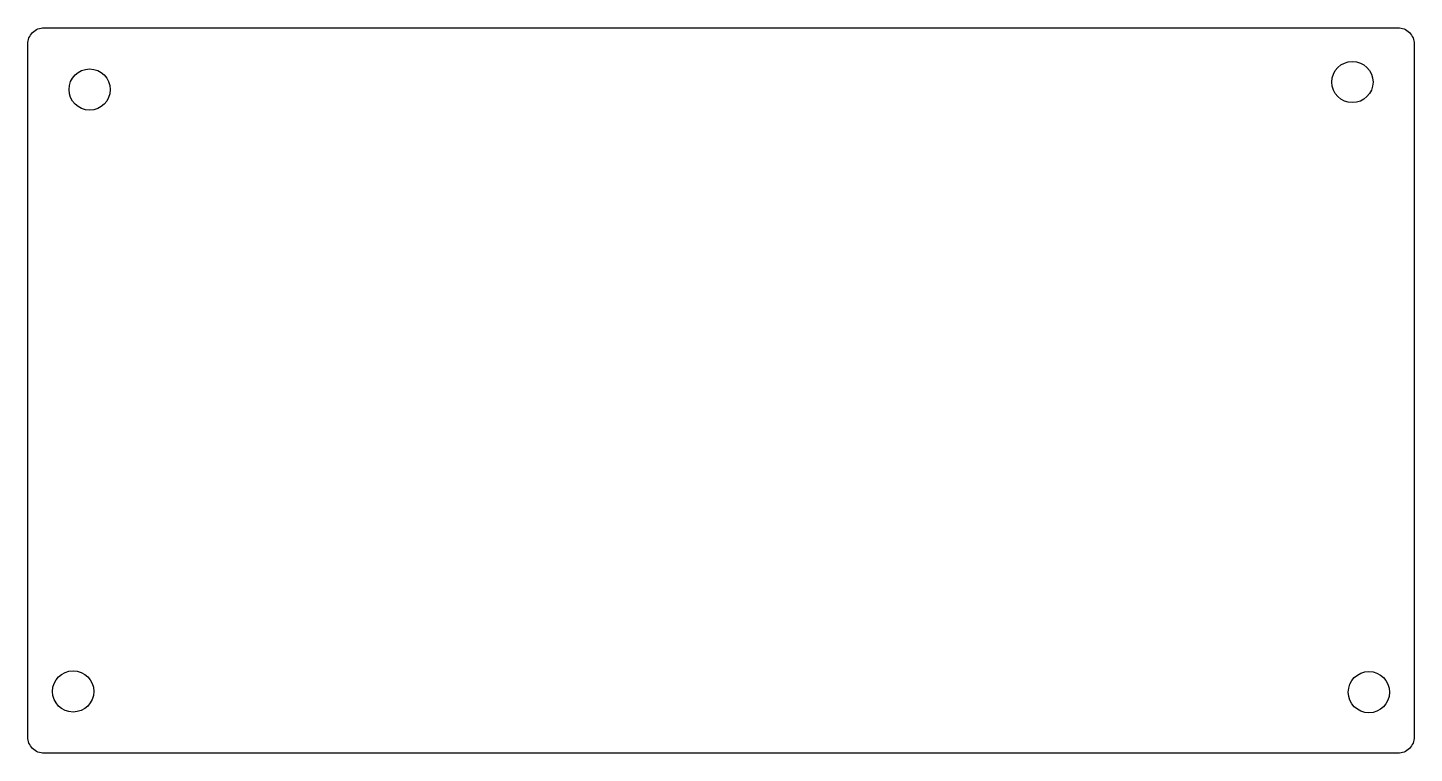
# Model space of a CAD drawing. Header units: millimetres. Extents: x -66.3 to 17.7, y -34.8 to 9.2.
import ezdxf

# ---------------------------------------------------------------- set-up
doc = ezdxf.new("R2010")
doc.units = ezdxf.units.MM
doc.layers.get('0').update_dxf_attribs({"linetype": 'CONTINUOUS'})

msp = doc.modelspace()

# ---------------------------------------------------------------- linework, layer by layer
msp.add_lwpolyline([(16.675, -34.805), (-65.325, -34.805, -0.414214), (-66.325, -33.805), (-66.325, 8.195, -0.414214), (-65.325, 9.195), (16.675, 9.195, -0.414214), (17.675, 8.195), (17.675, -33.805, -0.414214)], format="xyb", close=True)
for centre in [(13.925, 5.9), (-62.575, 5.445), (-63.575, -31.055), (14.925, -31.1)]:
    msp.add_circle(centre, 1.25)

doc.saveas('drawing.dxf')
